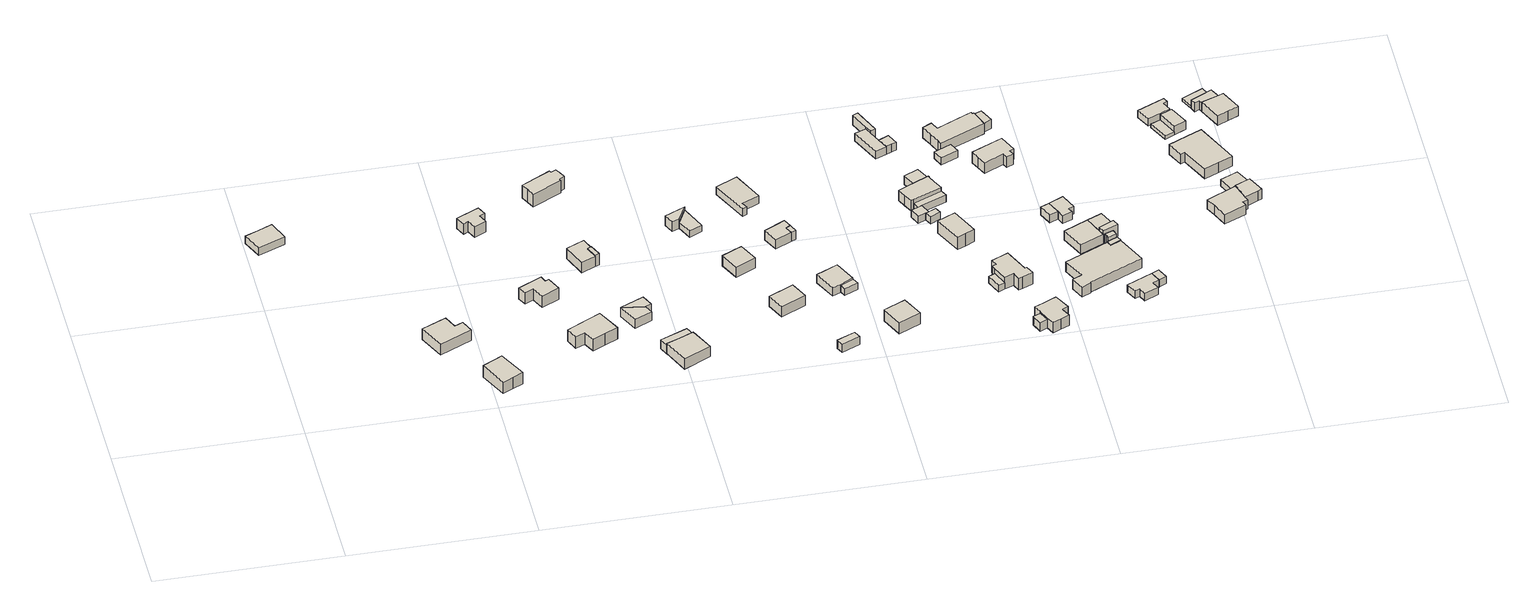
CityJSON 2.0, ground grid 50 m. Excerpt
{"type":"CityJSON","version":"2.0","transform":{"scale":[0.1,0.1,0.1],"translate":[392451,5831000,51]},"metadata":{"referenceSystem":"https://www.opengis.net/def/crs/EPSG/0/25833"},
"CityObjects":{
"building1":{"type":"Building","attributes":{"Gemeindeschluessel":"11000003","BezugspunktDach":"2200","function":"31001_1312","measuredHeight":3.02,"storeysAboveGround":1},"address":[{"country":"Germany","locality":"Berlin","thoroughfareNumber":"27","thoroughfareName":"Kapellenweg"}],"geometry":[{"type":"Solid","lod":"1","boundaries":[[[[0,1,2,3,4]],[[5,6,7,8,9]],[[5,9,4,3]],[[6,5,3,2]],[[7,6,2,1]],[[8,7,1,0]],[[9,8,0,4]]]]}]},
"building2":{"type":"Building","attributes":{"Gemeindeschluessel":"11000003","BezugspunktDach":"2200","function":"31001_1312","measuredHeight":4.98,"storeysAboveGround":1},"address":[{"country":"Germany","locality":"Berlin","thoroughfareNumber":"2","thoroughfareName":"Lebensbaumweg"}],"geometry":[{"type":"Solid","lod":"1","boundaries":[[[[10,11,12,13,14,15]],[[16,17,18,19,20,21]],[[16,21,15,14]],[[17,16,14,13]],[[18,17,13,12]],[[19,18,12,11]],[[20,19,11,10]],[[21,20,10,15]]]]}]},
"building3":{"type":"Building","attributes":{"Gemeindeschluessel":"11000003","BezugspunktDach":"2200","function":"31001_1312","measuredHeight":4.41,"storeysAboveGround":1},"address":[{"country":"Germany","locality":"Berlin","thoroughfareNumber":"4","thoroughfareName":"Lebensbaumweg"}],"geometry":[{"type":"Solid","lod":"1","boundaries":[[[[22,23,24,25,26,27]],[[28,29,30,31,32,33]],[[28,33,27,26]],[[29,28,26,25]],[[30,29,25,24]],[[31,30,24,23]],[[32,31,23,22]],[[33,32,22,27]]]]}]},
"building4":{"type":"Building","attributes":{"Gemeindeschluessel":"11000003","BezugspunktDach":"2200","function":"31001_1312","measuredHeight":3.41,"storeysAboveGround":1},"address":[{"country":"Germany","locality":"Berlin","thoroughfareNumber":"3","thoroughfareName":"Bambusweg"}],"geometry":[{"type":"Solid","lod":"1","boundaries":[[[[34,35,36,37,38,39,40,41]],[[42,43,44,45,46,47,48,49]],[[42,49,41,40]],[[43,42,40,39]],[[44,43,39,38]],[[45,44,38,37]],[[46,45,37,36]],[[47,46,36,35]],[[48,47,35,34]],[[49,48,34,41]]]]}]},
"building5":{"type":"Building","attributes":{"Gemeindeschluessel":"11000003","BezugspunktDach":"2200","function":"31001_1312","measuredHeight":3.54,"storeysAboveGround":1},"address":[{"country":"Germany","locality":"Berlin","thoroughfareNumber":"1","thoroughfareName":"Lebensbaumweg"}],"geometry":[{"type":"Solid","lod":"1","boundaries":[[[[50,51,52,53,54,55,56,57]],[[58,59,60,61,62,63,64,65]],[[58,65,57,56]],[[59,58,56,55]],[[60,59,55,54]],[[61,60,54,53]],[[62,61,53,52]],[[63,62,52,51]],[[64,63,51,50]],[[65,64,50,57]]]]}]},
"building6":{"type":"Building","attributes":{"Gemeindeschluessel":"11000003","BezugspunktDach":"2200","function":"31001_1312","measuredHeight":4.64,"storeysAboveGround":1},"address":[{"country":"Germany","locality":"Berlin","thoroughfareNumber":"3","thoroughfareName":"Lebensbaumweg"}],"geometry":[{"type":"Solid","lod":"1","boundaries":[[[[66,67,68,69,70,71,72,73]],[[74,75,76,77,78,79,80,81]],[[74,81,73,72]],[[75,74,72,71]],[[76,75,71,70]],[[77,76,70,69]],[[78,77,69,68]],[[79,78,68,67]],[[80,79,67,66]],[[81,80,66,73]]]]}]},
"building7":{"type":"Building","attributes":{"Gemeindeschluessel":"11000003","BezugspunktDach":"2200","function":"31001_1312","measuredHeight":3.44,"storeysAboveGround":1},"address":[{"country":"Germany","locality":"Berlin","thoroughfareNumber":"2","thoroughfareName":"Mispelweg"}],"geometry":[{"type":"Solid","lod":"1","boundaries":[[[[82,83,84,85,86,87]],[[88,89,90,91,92,93]],[[88,93,87,86]],[[89,88,86,85]],[[90,89,85,84]],[[91,90,84,83]],[[92,91,83,82]],[[93,92,82,87]]]]}]},
"building8":{"type":"Building","attributes":{"Gemeindeschluessel":"11000003","function":"31001_1312"},"address":[{"country":"Germany","locality":"Berlin","thoroughfareNumber":"4","thoroughfareName":"Mispelweg"}],"children":["building8-1","building8-2"]},
"building8-1":{"type":"BuildingPart","attributes":{"BezugspunktDach":"2200","measuredHeight":2.83,"storeysAboveGround":1},"parents":["building8"],"geometry":[{"type":"MultiSurface","lod":"1","boundaries":[[[94,95,96,97]],[[98,99,100,101]],[[99,98,96,95]],[[100,99,95,94]],[[101,100,94,97]],[[102,98,101,97,96]]]}]},
"building8-2":{"type":"BuildingPart","attributes":{"BezugspunktDach":"2200","measuredHeight":2.93,"storeysAboveGround":1},"parents":["building8"],"geometry":[{"type":"MultiSurface","lod":"1","boundaries":[[[103,104,105,106]],[[107,108,98,101]],[[107,101,106,105]],[[108,107,105,104]],[[98,108,104,103]],[[97,96,98,103,106]],[[109,101,98,96,97]]]}]},
"building9":{"type":"Building","attributes":{"Gemeindeschluessel":"11000003","BezugspunktDach":"2200","function":"51009_1610","measuredHeight":3.73,"storeysAboveGround":0},"address":[{"country":"Germany","locality":"Berlin"}],"geometry":[{"type":"Solid","lod":"1","boundaries":[[[[110,111,112,113]],[[89,114,91,90]],[[89,90,113,112]],[[114,89,112,111]],[[91,114,111,110]],[[90,91,110,113]]]]}]},
"building10":{"type":"Building","attributes":{"Gemeindeschluessel":"11000003","BezugspunktDach":"2200","function":"31001_1312","measuredHeight":4.96,"storeysAboveGround":1},"address":[{"country":"Germany","locality":"Berlin","thoroughfareNumber":"5","thoroughfareName":"Bambusweg"}],"geometry":[{"type":"Solid","lod":"1","boundaries":[[[[115,116,117,118,119,120,121,122,123,124]],[[125,126,127,128,129,130,131,132,133,134]],[[125,134,124,123]],[[126,125,123,122]],[[127,126,122,121]],[[128,127,121,120]],[[129,128,120,119]],[[130,129,119,118]],[[131,130,118,117]],[[132,131,117,116]],[[133,132,116,115]],[[134,133,115,124]]]]}]},
"building11":{"type":"Building","attributes":{"Gemeindeschluessel":"11000003","BezugspunktDach":"2200","function":"31001_2463","measuredHeight":3.2,"storeysAboveGround":1},"address":[{"country":"Germany","locality":"Berlin","thoroughfareNumber":"6 (1)","thoroughfareName":"Mispelweg"}],"geometry":[{"type":"Solid","lod":"1","boundaries":[[[[135,136,137,138]],[[139,140,141,142]],[[139,142,138,137]],[[140,139,137,136]],[[141,140,136,135]],[[142,141,135,138]]]]}]},
"building12":{"type":"Building","attributes":{"Gemeindeschluessel":"11000003","BezugspunktDach":"2200","function":"31001_1312","measuredHeight":3.68,"storeysAboveGround":1},"address":[{"country":"Germany","locality":"Berlin","thoroughfareNumber":"6","thoroughfareName":"Mispelweg"}],"geometry":[{"type":"Solid","lod":"1","boundaries":[[[[143,144,145,146,147]],[[148,149,150,151,152]],[[148,152,147,146]],[[149,148,146,145]],[[150,149,145,144]],[[151,150,144,143]],[[152,151,143,147]]]]}]},
"building13":{"type":"Building","attributes":{"Gemeindeschluessel":"11000003","function":"31001_1312"},"address":[{"country":"Germany","locality":"Berlin","thoroughfareNumber":"1","thoroughfareName":"Mispelweg"}],"children":["building13-1","building13-2"]},
"building13-1":{"type":"BuildingPart","attributes":{"BezugspunktDach":"2200","measuredHeight":1.99,"storeysAboveGround":1},"parents":["building13"],"geometry":[{"type":"Solid","lod":"1","boundaries":[[[[153,154,155,156]],[[157,158,159,160]],[[158,157,155,154]],[[159,158,154,153]],[[160,159,153,156]],[[157,160,156,155]]]]}]},
"building13-2":{"type":"BuildingPart","attributes":{"BezugspunktDach":"2200","measuredHeight":3.15,"storeysAboveGround":1},"parents":["building13"],"geometry":[{"type":"MultiSurface","lod":"1","boundaries":[[[161,162,163,164]],[[157,160,165,166]],[[157,166,164,163]],[[156,155,157,163,162]],[[165,160,162,161]],[[166,165,161,164]],[[160,157,155,156]]]}]},
"building14":{"type":"Building","attributes":{"Gemeindeschluessel":"11000003","BezugspunktDach":"2200","function":"31001_1312","measuredHeight":4.05,"storeysAboveGround":1},"address":[{"country":"Germany","locality":"Berlin","thoroughfareNumber":"3","thoroughfareName":"Mispelweg"}],"geometry":[{"type":"Solid","lod":"1","boundaries":[[[[167,168,169,170,171]],[[172,173,174,175,176]],[[172,176,171,170]],[[173,172,170,169]],[[174,173,169,168]],[[175,174,168,167]],[[176,175,167,171]]]]}]},
"building15":{"type":"Building","attributes":{"Gemeindeschluessel":"11000003","BezugspunktDach":"2200","function":"31001_1312","measuredHeight":3.77,"storeysAboveGround":1},"address":[{"country":"Germany","locality":"Berlin","thoroughfareNumber":"5","thoroughfareName":"Mispelweg"}],"geometry":[{"type":"Solid","lod":"1","boundaries":[[[[177,178,179,180]],[[181,182,183,184]],[[181,184,180,179]],[[182,181,179,178]],[[183,182,178,177]],[[184,183,177,180]]]]}]},
"building16":{"type":"Building","attributes":{"Gemeindeschluessel":"11000003","BezugspunktDach":"2200","function":"51009_1610","measuredHeight":3.1,"storeysAboveGround":0},"address":[{"country":"Germany","locality":"Berlin"}],"geometry":[{"type":"Solid","lod":"1","boundaries":[[[[185,186,187,188]],[[189,190,191,192]],[[189,192,188,187]],[[190,189,187,186]],[[191,190,186,185]],[[192,191,185,188]]]]}]},
"building17":{"type":"Building","attributes":{"Gemeindeschluessel":"11000003","BezugspunktDach":"2200","function":"31001_1312","measuredHeight":2.48,"storeysAboveGround":1},"address":[{"country":"Germany","locality":"Berlin","thoroughfareNumber":"2","thoroughfareName":"Fingerstrauchweg"}],"geometry":[{"type":"Solid","lod":"1","boundaries":[[[[193,194,195,196,197,198]],[[199,200,201,202,203,204]],[[199,204,198,197]],[[200,199,197,196]],[[201,200,196,195]],[[202,201,195,194]],[[203,202,194,193]],[[204,203,193,198]]]]}]},
"building18":{"type":"Building","attributes":{"Gemeindeschluessel":"11000003","BezugspunktDach":"2200","function":"31001_1312","measuredHeight":3.02,"storeysAboveGround":1},"address":[{"country":"Germany","locality":"Berlin","thoroughfareNumber":"4","thoroughfareName":"Fingerstrauchweg"}],"geometry":[{"type":"Solid","lod":"1","boundaries":[[[[205,206,207,208,209,210]],[[211,212,213,214,215,216]],[[211,216,210,209]],[[212,211,209,208]],[[213,212,208,207]],[[214,213,207,206]],[[215,214,206,205]],[[216,215,205,210]]]]}]},
"building19":{"type":"Building","attributes":{"Gemeindeschluessel":"11000003","BezugspunktDach":"2200","function":"51009_1610","measuredHeight":2.88,"storeysAboveGround":0},"address":[{"country":"Germany","locality":"Berlin"}],"geometry":[{"type":"Solid","lod":"1","boundaries":[[[[206,217,208,207]],[[218,219,220,221]],[[218,221,207,208]],[[219,218,208,217]],[[220,219,217,206]],[[221,220,206,207]]]]}]},
"building20":{"type":"Building","attributes":{"Gemeindeschluessel":"11000003","BezugspunktDach":"2200","function":"31001_1312","measuredHeight":2.7,"storeysAboveGround":1},"address":[{"country":"Germany","locality":"Berlin","thoroughfareNumber":"6","thoroughfareName":"Fingerstrauchweg"}],"geometry":[{"type":"Solid","lod":"1","boundaries":[[[[222,223,224,225,226]],[[227,228,229,230,231]],[[227,231,226,225]],[[228,227,225,224]],[[229,228,224,223]],[[230,229,223,222]],[[231,230,222,226]]]]}]},
"building21":{"type":"Building","attributes":{"Gemeindeschluessel":"11000003","BezugspunktDach":"2200","function":"51009_1610","measuredHeight":2.24,"storeysAboveGround":0},"address":[{"country":"Germany","locality":"Berlin"}],"geometry":[{"type":"Solid","lod":"1","boundaries":[[[[232,233,234,235]],[[236,237,238,239]],[[236,239,235,234]],[[237,236,234,233]],[[238,237,233,232]],[[239,238,232,235]]]]}]},
"building22":{"type":"Building","attributes":{"Gemeindeschluessel":"11000003","BezugspunktDach":"2200","function":"31001_1312","measuredHeight":4,"storeysAboveGround":1},"address":[{"country":"Germany","locality":"Berlin","thoroughfareNumber":"8","thoroughfareName":"Fingerstrauchweg"}],"geometry":[{"type":"Solid","lod":"1","boundaries":[[[[240,241,242,243]],[[244,245,246,247]],[[244,247,243,242]],[[245,244,242,241]],[[246,245,241,240]],[[247,246,240,243]]]]}]},
"building23":{"type":"Building","attributes":{"Gemeindeschluessel":"11000003","BezugspunktDach":"2200","function":"51009_1610","measuredHeight":2.23,"storeysAboveGround":0},"address":[{"country":"Germany","locality":"Berlin"}],"geometry":[{"type":"Solid","lod":"1","boundaries":[[[[248,249,250,251,252,253]],[[254,255,256,257,258,259]],[[254,259,253,252]],[[255,254,252,251]],[[256,255,251,250]],[[257,256,250,249]],[[258,257,249,248]],[[259,258,248,253]]]]}]},
"building24":{"type":"Building","attributes":{"Gemeindeschluessel":"11000003","BezugspunktDach":"2200","function":"31001_2000","measuredHeight":2.19,"storeysAboveGround":1},"address":[{"country":"Germany","locality":"Berlin","thoroughfareNumber":"3 (1)","thoroughfareName":"Fingerstrauchweg"}],"geometry":[{"type":"Solid","lod":"1","boundaries":[[[[260,261,262,250,249]],[[256,263,264,265,257]],[[256,257,249,250]],[[263,256,250,262]],[[264,263,262,261]],[[265,264,261,260]],[[257,265,260,249]]]]}]},
"building25":{"type":"Building","attributes":{"Gemeindeschluessel":"11000003","function":"51009_1610"},"address":[{"country":"Germany","locality":"Berlin"}],"children":["building25-1","building25-2"]},
"building25-1":{"type":"BuildingPart","attributes":{"BezugspunktDach":"2200","measuredHeight":2.82,"storeysAboveGround":0},"parents":["building25"],"geometry":[{"type":"Solid","lod":"1","boundaries":[[[[266,267,268,269,270,271]],[[272,273,274,275,276,277]],[[272,277,271,270]],[[274,273,269,268]],[[275,274,268,267]],[[276,275,267,266]],[[277,276,266,271]],[[270,269,273,272]]]]}]},
"building25-2":{"type":"BuildingPart","attributes":{"BezugspunktDach":"2200","measuredHeight":3.14,"storeysAboveGround":0},"parents":["building25"],"geometry":[{"type":"MultiSurface","lod":"1","boundaries":[[[278,279,280,281,282]],[[283,284,273,272,285]],[[283,285,282,281]],[[284,283,281,280]],[[273,284,280,279]],[[270,269,279,278]],[[285,272,278,282]],[[272,273,269,270]]]}]},
"building26":{"type":"Building","attributes":{"Gemeindeschluessel":"11000003","BezugspunktDach":"2200","function":"51009_1610","measuredHeight":2.15,"storeysAboveGround":0},"address":[{"country":"Germany","locality":"Berlin"}],"geometry":[{"type":"Solid","lod":"1","boundaries":[[[[286,287,288,289]],[[290,291,292,293]],[[290,293,289,288]],[[291,290,288,287]],[[292,291,287,286]],[[293,292,286,289]]]]}]},
"building27":{"type":"Building","attributes":{"Gemeindeschluessel":"11000003","function":"31001_1010"},"address":[{"country":"Germany","locality":"Berlin","thoroughfareNumber":"3","thoroughfareName":"Fingerstrauchweg"}],"children":["building27-1","building27-2"]},
"building27-1":{"type":"BuildingPart","attributes":{"BezugspunktDach":"2200","measuredHeight":4.12,"storeysAboveGround":1},"parents":["building27"],"geometry":[{"type":"MultiSurface","lod":"1","boundaries":[[[294,295,296,297,298,299,300,301,302,303]],[[304,305,306,307,308,309,310,311,312,313]],[[304,313,303,302]],[[314,315,302,301]],[[306,305,301,300]],[[307,306,300,299]],[[308,307,299,298]],[[309,308,298,297]],[[310,309,297,296]],[[311,310,296,295]],[[312,311,295,294]],[[313,312,294,303]],[[305,304,315,314]]]}]},
"building27-2":{"type":"BuildingPart","attributes":{"BezugspunktDach":"2200","measuredHeight":2.84,"storeysAboveGround":1},"parents":["building27"],"geometry":[{"type":"MultiSurface","lod":"1","boundaries":[[[315,314,316,317]],[[318,305,304,319]],[[318,319,317,316]],[[305,318,316,314]],[[319,304,315,317]],[[320,304,305,314,315]]]}]},
"building28":{"type":"Building","attributes":{"Gemeindeschluessel":"11000003","BezugspunktDach":"2200","function":"31001_1312","measuredHeight":4.82,"storeysAboveGround":1},"address":[{"country":"Germany","locality":"Berlin","thoroughfareNumber":"5","thoroughfareName":"Fingerstrauchweg"}],"geometry":[{"type":"Solid","lod":"1","boundaries":[[[[321,322,323,324,325]],[[326,327,328,329,330]],[[326,330,325,324]],[[327,326,324,323]],[[328,327,323,322]],[[329,328,322,321]],[[330,329,321,325]]]]}]},
"building29":{"type":"Building","attributes":{"Gemeindeschluessel":"11000003","BezugspunktDach":"2200","function":"51009_1610","measuredHeight":2.27,"storeysAboveGround":0},"address":[{"country":"Germany","locality":"Berlin"}],"geometry":[{"type":"Solid","lod":"1","boundaries":[[[[252,251,331,332,333]],[[334,335,336,337,338]],[[334,338,333,332]],[[335,334,332,331]],[[336,335,331,251]],[[337,336,251,252]],[[338,337,252,333]]]]}]},
"building30":{"type":"Building","attributes":{"Gemeindeschluessel":"11000003","BezugspunktDach":"2200","function":"31001_2000","measuredHeight":2.42,"storeysAboveGround":1},"address":[{"country":"Germany","locality":"Berlin","thoroughfareNumber":"14 (2)","thoroughfareName":"Bambusweg"}],"geometry":[{"type":"Solid","lod":"1","boundaries":[[[[339,340,341,342,343,344]],[[345,346,347,348,275,274]],[[345,274,344,343]],[[346,345,343,342]],[[347,346,342,341]],[[348,347,341,340]],[[275,348,340,339]],[[274,275,339,344]]]]}]},
"building31":{"type":"Building","attributes":{"Gemeindeschluessel":"11000003","BezugspunktDach":"2200","function":"51009_1610","measuredHeight":2.76,"storeysAboveGround":0},"address":[{"country":"Germany","locality":"Berlin"}],"geometry":[{"type":"Solid","lod":"1","boundaries":[[[[349,350,351,352]],[[353,354,355,356]],[[353,356,352,351]],[[354,353,351,350]],[[355,354,350,349]],[[356,355,349,352]]]]}]},
"building32":{"type":"Building","attributes":{"Gemeindeschluessel":"11000003","BezugspunktDach":"2200","function":"31001_1312","measuredHeight":5.23,"storeysAboveGround":1},"address":[{"country":"Germany","locality":"Berlin","thoroughfareNumber":"7","thoroughfareName":"Fingerstrauchweg"}],"geometry":[{"type":"Solid","lod":"1","boundaries":[[[[357,358,359,360,361,362,363,364,365,366,367,368,369]],[[370,371,372,373,374,375,376,377,378,379,291,290,380]],[[370,380,369,368]],[[371,370,368,367]],[[372,371,367,366]],[[373,372,366,365]],[[374,373,365,364]],[[375,374,364,363]],[[376,375,363,362]],[[377,376,362,361]],[[378,377,361,360]],[[379,378,360,359]],[[291,379,359,358]],[[290,291,358,357]],[[380,290,357,369]]]]}]},
"building33":{"type":"Building","attributes":{"Gemeindeschluessel":"11000003","BezugspunktDach":"2200","function":"31001_1312","measuredHeight":4.62,"storeysAboveGround":1},"address":[{"country":"Germany","locality":"Berlin","thoroughfareNumber":"9","thoroughfareName":"Fingerstrauchweg"}],"geometry":[{"type":"Solid","lod":"1","boundaries":[[[[381,382,383,384,385,386,387,388,389,390]],[[391,392,393,394,395,396,397,398,399,400]],[[391,400,390,389]],[[392,391,389,388]],[[393,392,388,387]],[[394,393,387,386]],[[395,394,386,385]],[[396,395,385,384]],[[397,396,384,383]],[[398,397,383,382]],[[399,398,382,381]],[[400,399,381,390]]]]}]},
"building34":{"type":"Building","attributes":{"Gemeindeschluessel":"11000003","BezugspunktDach":"2200","function":"31001_2723","measuredHeight":2.13,"storeysAboveGround":1},"address":[{"country":"Germany","locality":"Berlin","thoroughfareNumber":"4 (2)","thoroughfareName":"Heckenrosenweg"}],"geometry":[{"type":"Solid","lod":"1","boundaries":[[[[401,402,403,404]],[[405,406,407,408]],[[405,408,404,403]],[[406,405,403,402]],[[407,406,402,401]],[[408,407,401,404]]]]}]},
"building35":{"type":"Building","attributes":{"Gemeindeschluessel":"11000003","function":"31001_1010"},"address":[{"country":"Germany","locality":"Berlin","thoroughfareNumber":"4","thoroughfareName":"Heckenrosenweg"}],"children":["building35-1","building35-2"]},
"building35-1":{"type":"BuildingPart","attributes":{"BezugspunktDach":"2200","measuredHeight":4.57,"storeysAboveGround":1},"parents":["building35"],"geometry":[{"type":"MultiSurface","lod":"1","boundaries":[[[409,410,411,412,413,414,415,416,417,418,419,420,421,422]],[[423,424,425,426,427,428,429,430,431,432,433,434,435,436]],[[423,436,422,421]],[[424,423,421,420]],[[425,424,420,419]],[[426,425,419,418]],[[427,426,418,417]],[[428,427,417,416]],[[437,438,428,416,415]],[[439,437,429,415,414]],[[431,430,414,413],[431,440,439,430]],[[432,431,413,412]],[[433,432,412,411]],[[434,433,411,410]],[[435,434,410,409]],[[436,435,409,422]],[[429,428,438,437]],[[430,429,437,439]],[[439,440,431,430]]]}]},
"building35-2":{"type":"BuildingPart","attributes":{"BezugspunktDach":"2200","measuredHeight":2.87,"storeysAboveGround":1},"parents":["building35"],"geometry":[{"type":"MultiSurface","lod":"1","boundaries":[[[440,441,442,438]],[[443,444,431,428]],[[443,428,438,442]],[[444,443,442,441]],[[431,444,441,440]],[[428,445,429,437,438]],[[430,439,437,429]],[[431,440,439,430]]]}]},
"building36":{"type":"Building","attributes":{"Gemeindeschluessel":"11000003","BezugspunktDach":"2200","function":"31001_1312","measuredHeight":4.49,"storeysAboveGround":1},"address":[{"country":"Germany","locality":"Berlin","thoroughfareNumber":"6","thoroughfareName":"Heckenrosenweg"}],"geometry":[{"type":"Solid","lod":"1","boundaries":[[[[446,447,448,449,450,451,452,453,454]],[[455,456,457,458,459,460,461,462,463]],[[455,463,454,453]],[[456,455,453,452]],[[457,456,452,451]],[[458,457,451,450]],[[459,458,450,449]],[[460,459,449,448]],[[461,460,448,447]],[[462,461,447,446]],[[463,462,446,454]]]]}]},
"building37":{"type":"Building","attributes":{"Gemeindeschluessel":"11000003","BezugspunktDach":"2200","function":"51009_1610","measuredHeight":2.5,"storeysAboveGround":0},"address":[{"country":"Germany","locality":"Berlin"}],"geometry":[{"type":"Solid","lod":"1","boundaries":[[[[464,465,466,467]],[[468,469,470,471]],[[468,471,467,466]],[[469,468,466,465]],[[470,469,465,464]],[[471,470,464,467]]]]}]},
"building38":{"type":"Building","attributes":{"Gemeindeschluessel":"11000003","BezugspunktDach":"2200","function":"31001_1010","measuredHeight":3.14,"storeysAboveGround":1},"address":[{"country":"Germany","locality":"Berlin","thoroughfareNumber":"14","thoroughfareName":"Heckenrosenweg"}],"geometry":[{"type":"Solid","lod":"1","boundaries":[[[[472,473,474,475,476,477,478,479,480,481]],[[482,483,484,485,486,487,488,489,490,491]],[[482,491,481,480]],[[483,482,480,479]],[[484,483,479,478]],[[485,484,478,477]],[[486,485,477,476]],[[487,486,476,475]],[[488,487,475,474]],[[489,488,474,473]],[[490,489,473,472]],[[491,490,472,481]]]]}]},
"building39":{"type":"Building","attributes":{"Gemeindeschluessel":"11000003","BezugspunktDach":"2200","function":"31001_1312","measuredHeight":2.55,"storeysAboveGround":1},"address":[{"country":"Germany","locality":"Berlin","thoroughfareNumber":"10","thoroughfareName":"Heckenrosenweg"}],"geometry":[{"type":"Solid","lod":"1","boundaries":[[[[465,492,493,494,495,496,466]],[[497,498,499,500,501,469,468]],[[497,468,466,496]],[[498,497,496,495]],[[499,498,495,494]],[[500,499,494,493]],[[501,500,493,492]],[[469,501,492,465]],[[468,469,465,466]]]]}]},
"building40":{"type":"Building","attributes":{"Gemeindeschluessel":"11000003","function":"31001_1312"},"address":[{"country":"Germany","locality":"Berlin","thoroughfareNumber":"12","thoroughfareName":"Heckenrosenweg"}],"children":["building40-1","building40-2"]},
"building40-1":{"type":"BuildingPart","attributes":{"BezugspunktDach":"2200","measuredHeight":2.94,"storeysAboveGround":2},"parents":["building40"],"geometry":[{"type":"MultiSurface","lod":"1","boundaries":[[[502,503,504,505]],[[506,507,508,509]],[[506,509,505,504]],[[507,510,511,504,503]],[[508,507,503,502]],[[509,508,502,505]],[[506,504,511,510]]]}]},
"building40-2":{"type":"BuildingPart","attributes":{"BezugspunktDach":"2200","measuredHeight":2.94,"storeysAboveGround":2},"parents":["building40"],"geometry":[{"type":"Solid","lod":"1","boundaries":[[[[511,512,513,504]],[[514,515,510,506]],[[514,506,504,513]],[[515,514,513,512]],[[510,515,512,511]],[[510,511,504,506]]]]}]},
"building41":{"type":"Building","attributes":{"Gemeindeschluessel":"11000003","BezugspunktDach":"2200","function":"31001_1312","measuredHeight":2.43,"storeysAboveGround":1},"address":[{"country":"Germany","locality":"Berlin","thoroughfareNumber":"16","thoroughfareName":"Heckenrosenweg"}],"geometry":[{"type":"Solid","lod":"1","boundaries":[[[[516,517,518,519,520,521,522,523]],[[524,525,526,527,528,529,530,531]],[[524,531,523,522]],[[525,524,522,521]],[[526,525,521,520]],[[527,526,520,519]],[[528,527,519,518]],[[529,528,518,517]],[[530,529,517,516]],[[531,530,516,523]]]]}]},
"building42":{"type":"Building","attributes":{"Gemeindeschluessel":"11000003","BezugspunktDach":"2200","function":"51009_1610","measuredHeight":3.22,"storeysAboveGround":0},"address":[{"country":"Germany","locality":"Berlin"}],"geometry":[{"type":"Solid","lod":"1","boundaries":[[[[532,533,534,535]],[[536,537,538,539]],[[536,539,535,534]],[[537,536,534,533]],[[538,537,533,532]],[[539,538,532,535]]]]}]},
"building43":{"type":"Building","attributes":{"Gemeindeschluessel":"11000003","BezugspunktDach":"2200","function":"31001_2723","measuredHeight":3.74,"storeysAboveGround":1},"address":[{"country":"Germany","locality":"Berlin","thoroughfareNumber":"14 (1)","thoroughfareName":"Heckenrosenweg"}],"geometry":[{"type":"Solid","lod":"1","boundaries":[[[[540,541,542,543,544]],[[545,546,547,548,549]],[[545,549,544,543]],[[546,545,543,542]],[[547,546,542,541]],[[548,547,541,540]],[[549,548,540,544]]]]}]},
"building44":{"type":"Building","attributes":{"Gemeindeschluessel":"11000003","BezugspunktDach":"2200","function":"51009_1610","measuredHeight":3.87,"storeysAboveGround":0},"address":[{"country":"Germany","locality":"Berlin"}],"geometry":[{"type":"Solid","lod":"1","boundaries":[[[[550,551,552,553]],[[554,555,556,557]],[[554,557,553,552]],[[555,554,552,551]],[[556,555,551,550]],[[557,556,550,553]]]]}]},
"building45":{"type":"Building","attributes":{"Gemeindeschluessel":"11000003","BezugspunktDach":"2200","function":"51009_1610","measuredHeight":2.33,"storeysAboveGround":0},"address":[{"country":"Germany","locality":"Berlin"}],"geometry":[{"type":"Solid","lod":"1","boundaries":[[[[521,558,559,522]],[[560,561,562,563]],[[560,563,522,559]],[[561,560,559,558]],[[562,561,558,521]],[[563,562,521,522]]]]}]},
"building46":{"type":"Building","attributes":{"Gemeindeschluessel":"11000003","BezugspunktDach":"2200","function":"51009_1610","measuredHeight":1.98,"storeysAboveGround":0},"address":[{"country":"Germany","locality":"Berlin"}],"geometry":[{"type":"Solid","lod":"1","boundaries":[[[[564,565,566,567,568]],[[569,570,571,572,573]],[[569,573,568,567]],[[570,569,567,566]],[[571,570,566,565]],[[572,571,565,564]],[[573,572,564,568]]]]}]},
"building47":{"type":"Building","attributes":{"Gemeindeschluessel":"11000003","BezugspunktDach":"2200","function":"31001_2000","measuredHeight":2.24,"storeysAboveGround":1},"address":[{"country":"Germany","locality":"Berlin","thoroughfareNumber":"5 (1)","thoroughfareName":"Heckenrosenweg"}],"geometry":[{"type":"Solid","lod":"1","boundaries":[[[[574,575,576,577,578,579]],[[580,581,582,583,584,585]],[[580,585,579,578]],[[581,580,578,577]],[[582,581,577,576]],[[583,582,576,575]],[[584,583,575,574]],[[585,584,574,579]]]]}]},
"building48":{"type":"Building","attributes":{"Gemeindeschluessel":"11000003","function":"31001_1010"},"address":[{"country":"Germany","locality":"Berlin","thoroughfareNumber":"9","thoroughfareName":"Heckenrosenweg"}],"children":["building48-1","building48-2","building48-3"]},
"building48-1":{"type":"BuildingPart","attributes":{"BezugspunktDach":"2200","measuredHeight":3.5,"storeysAboveGround":1},"parents":["building48"],"geometry":[{"type":"MultiSurface","lod":"1","boundaries":[[[586,587,588,589,590,591,592,593,594,595]],[[596,597,598,599,600,601,602,603,604,605]],[[596,605,595,594]],[[606,607,596,594,593]],[[600,599,591,590]],[[601,600,590,589]],[[602,601,589,588]],[[603,602,588,587]],[[604,603,587,586]],[[605,604,586,595]],[[597,596,607,606]],[[598,608,609,592]],[[597,593,609,608]],[[599,610,598,592,591]]]}]},
"building48-2":{"type":"BuildingPart","attributes":{"BezugspunktDach":"2200","measuredHeight":2.15,"storeysAboveGround":1},"parents":["building48"],"geometry":[{"type":"MultiSurface","lod":"1","boundaries":[[[607,611,612,613,614]],[[615,616,617,596,618]],[[615,618,614,613]],[[616,615,613,612]],[[617,616,612,611]],[[618,596,607,614]],[[597,606,607,596]],[[617,611,606,597]]]}]},
"building48-3":{"type":"BuildingPart","attributes":{"BezugspunktDach":"2200","measuredHeight":3.42,"storeysAboveGround":1},"parents":["building48"],"geometry":[{"type":"MultiSurface","lod":"1","boundaries":[[[619,620,621,622,623,624,625]],[[617,626,627,628,599,608,597]],[[611,606,597,625,624]],[[626,617,624,623]],[[627,626,623,622]],[[628,627,622,621]],[[599,628,621,620]],[[609,592,591,620,619]],[[597,608,619,625],[597,593,609,608]],[[617,597,606,611]],[[608,598,592,609]],[[598,599,591,592]],[[609,593,597,608]]]}]},
"building49":{"type":"Building","attributes":{"Gemeindeschluessel":"11000003","BezugspunktDach":"2200","function":"31001_1010","measuredHeight":3.92,"storeysAboveGround":1},"address":[{"country":"Germany","locality":"Berlin","thoroughfareNumber":"7","thoroughfareName":"Heckenrosenweg"}],"geometry":[{"type":"Solid","lod":"1","boundaries":[[[[629,630,631,632,633,634,635,636]],[[637,638,639,640,641,642,643,644]],[[637,644,636,635]],[[638,637,635,634]],[[639,638,634,633]],[[640,639,633,632]],[[641,640,632,631]],[[642,641,631,630]],[[643,642,630,629]],[[644,643,629,636]]]]}]},
"building50":{"type":"Building","attributes":{"Gemeindeschluessel":"11000003","BezugspunktDach":"2200","function":"31001_1312","measuredHeight":2.71,"storeysAboveGround":1},"address":[{"country":"Germany","locality":"Berlin","thoroughfareNumber":"5","thoroughfareName":"Heckenrosenweg"}],"geometry":[{"type":"Solid","lod":"1","boundaries":[[[[645,646,647,648]],[[649,650,651,652]],[[649,652,648,647]],[[650,649,647,646]],[[651,650,646,645]],[[652,651,645,648]]]]}]},
"building51":{"type":"Building","attributes":{"Gemeindeschluessel":"11000003","BezugspunktDach":"2200","function":"31001_2463","measuredHeight":1.04,"storeysAboveGround":1},"address":[{"country":"Germany","locality":"Berlin","thoroughfareNumber":"6 (1)","thoroughfareName":"Feuerdornweg"}],"geometry":[{"type":"Solid","lod":"1","boundaries":[[[[653,654,655,656,657]],[[658,659,660,661,662]],[[658,662,657,656]],[[659,658,656,655]],[[660,659,655,654]],[[661,660,654,653]],[[662,661,653,657]]]]}]},
"building52":{"type":"Building","attributes":{"Gemeindeschluessel":"11000003","function":"31001_1312"},"address":[{"country":"Germany","locality":"Berlin","thoroughfareNumber":"6","thoroughfareName":"Feuerdornweg"}],"children":["building52-1","building52-2"]},
"building52-1":{"type":"BuildingPart","attributes":{"BezugspunktDach":"2200","measuredHeight":3.41,"storeysAboveGround":1},"parents":["building52"],"geometry":[{"type":"MultiSurface","lod":"1","boundaries":[[[663,664,665,666,667,668,669]],[[670,671,672,673,674,675,676]],[[677,678,676,669,668]],[[679,677,670,668,667]],[[672,671,667,666]],[[673,672,666,665]],[[674,673,665,664]],[[675,674,664,663]],[[676,675,663,669]],[[670,676,678,677]],[[671,670,677,679]]]}]},
"building52-2":{"type":"BuildingPart","attributes":{"BezugspunktDach":"2200","measuredHeight":2.83,"storeysAboveGround":1},"parents":["building52"],"geometry":[{"type":"MultiSurface","lod":"1","boundaries":[[[680,681,678,679,682,683]],[[660,671,676,684,685,661]],[[660,661,683,682]],[[671,660,682,679]],[[671,670,676]],[[684,676,678,681]],[[685,684,681,680]],[[661,685,680,683]],[[676,670,677,678,686]],[[679,677,670,671]]]}]}
},
"vertices":[
[31,718,30],[104,749,30],[82,804,30],[45,788,30],[7,772,30],[45,788,6],[82,804,6],[104,749,6],[31,718,6],[7,772,6],
[397,228,46],[485,269,46],[470,303,46],[447,293,46],[431,329,46],[364,299,46],[431,329,12],[447,293,12],[470,303,12],[485,269,12],[397,228,12],[364,299,12],
[520,45,49],[549,59,49],[577,73,49],[539,149,49],[511,134,49],[484,120,49],[511,134,12],[539,149,12],[577,73,12],[549,59,12],[520,45,12],[484,120,12],
[554,696,40],[567,703,40],[579,678,40],[611,694,40],[600,718,40],[615,725,40],[603,750,40],[542,721,40],[603,750,6],[615,725,6],[600,718,6],[611,694,6],[579,678,6],[567,703,6],[554,696,6],[542,721,6],
[649,389,44],[672,400,44],[688,366,44],[736,390,44],[718,430,44],[708,425,44],[701,443,44],[637,411,44],[701,443,8],[708,425,8],[718,430,8],[736,390,8],[688,366,8],[672,400,8],[649,389,8],[637,411,8],
[737,187,47],[763,198,47],[778,168,47],[813,185,47],[848,202,47],[816,267,47],[782,250,47],[723,219,47],[782,250,10],[816,267,10],[848,202,10],[813,185,10],[778,168,10],[763,198,10],[737,187,10],[723,219,10],
[815,484,40],[853,501,40],[840,532,40],[850,537,40],[837,569,40],[789,547,40],[837,569,6],[850,537,6],[840,532,6],[853,501,6],[815,484,6],[789,547,6],
[900,235,38],[948,257,38],[937,279,38],[874,289,38],[937,279,9],[948,257,9],[900,235,9],[874,289,9],[937,279,24],
[937,279,39],[953,286,39],[938,318,39],[874,289,39],[938,318,9],[953,286,9],[874,289,24],
[853,501,43],[864,506,43],[850,537,43],[840,532,43],[864,506,6],
[738,787,48],[748,766,48],[828,806,48],[825,811,48],[840,820,48],[832,835,48],[824,850,48],[810,843,48],[807,848,48],[728,807,48],[807,848,7],[810,843,7],[824,850,7],[832,835,7],[840,820,7],[825,811,7],[828,806,7],[748,766,7],[738,787,7],[728,807,7],
[958,119,38],[1032,150,38],[1021,173,38],[947,143,38],[1021,173,9],[1032,150,9],[958,119,9],[947,143,9],
[989,49,43],[1063,85,43],[1032,150,43],[995,134,43],[958,119,43],[995,134,10],[1032,150,10],[1063,85,10],[989,49,10],[958,119,10],
[1110,566,27],[1145,583,27],[1115,651,27],[1092,606,27],[1115,651,7],[1145,583,7],[1110,566,7],[1092,606,7],
[1072,597,38],[1092,606,38],[1115,651,38],[1059,625,38],[1072,597,7],[1059,625,7],
[1193,385,40],[1247,412,40],[1222,464,40],[1195,451,40],[1168,438,40],[1195,451,7],[1222,464,7],[1247,412,7],[1193,385,7],[1168,438,7],
[1272,205,41],[1340,238,41],[1317,286,41],[1250,253,41],[1317,286,9],[1340,238,9],[1272,205,9],[1250,253,9],
[1393,34,36],[1442,56,36],[1433,75,36],[1384,53,36],[1433,75,9],[1442,56,9],[1393,34,9],[1384,53,9],
[1258,621,31],[1270,627,31],[1262,642,31],[1309,664,31],[1269,749,31],[1211,721,31],[1269,749,6],[1309,664,6],[1262,642,6],[1270,627,6],[1258,621,6],[1211,721,6],
[1314,478,35],[1358,499,35],[1348,520,35],[1361,527,35],[1351,549,35],[1294,520,35],[1351,549,5],[1361,527,5],[1348,520,5],[1358,499,5],[1314,478,5],[1294,520,5],
[1371,505,35],[1361,527,6],[1371,505,6],[1358,499,6],[1348,520,6],
[1415,261,35],[1438,271,35],[1473,289,35],[1445,349,35],[1387,321,35],[1445,349,8],[1473,289,8],[1438,271,8],[1415,261,8],[1387,321,8],
[1445,255,32],[1482,271,32],[1473,289,32],[1438,271,32],[1473,289,10],[1482,271,10],[1445,255,10],[1438,271,10],
[1549,78,45],[1609,106,45],[1581,164,45],[1522,137,45],[1581,164,9],[1609,106,9],[1549,78,9],[1522,137,9],
[1685,499,32],[1707,509,32],[1715,513,32],[1704,541,32],[1693,536,32],[1673,528,32],[1693,536,10],[1704,541,10],[1715,513,10],[1707,509,10],[1685,499,10],[1673,528,10],
[1716,491,32],[1744,505,32],[1735,522,32],[1735,522,10],[1744,505,10],[1716,491,10],
[1633,773,34],[1663,786,34],[1650,815,34],[1636,847,34],[1627,867,34],[1596,855,34],[1627,867,10],[1636,847,10],[1650,815,10],[1663,786,10],[1633,773,10],[1596,855,10],
[1627,867,41],[1636,847,41],[1649,853,41],[1618,925,41],[1604,918,41],[1618,925,10],[1649,853,10],[1604,918,10],
[1828,189,31],[1846,197,31],[1829,238,31],[1811,230,31],[1829,238,10],[1846,197,10],[1828,189,10],[1811,230,10],
[1667,575,44],[1678,552,44],[1686,555,44],[1763,588,44],[1751,612,44],[1740,636,44],[1742,636,44],[1741,638,44],[1702,620,44],[1656,598,44],[1702,620,10],[1741,638,10],[1742,636,10],[1740,636,10],[1751,612,10],[1763,588,10],[1686,555,10],[1678,552,10],[1667,575,10],[1656,598,10],[1741,638,38],[1702,620,38],
[1722,677,38],[1683,659,38],[1722,677,10],[1683,659,10],[1702,620,26],
[1762,377,49],[1785,388,49],[1809,400,49],[1775,475,49],[1726,452,49],[1775,475,9],[1809,400,9],[1785,388,9],[1762,377,9],[1726,452,9],
[1772,569,32],[1763,588,32],[1686,555,32],[1763,588,9],[1772,569,9],[1704,541,9],[1693,536,9],[1686,555,9],
[1663,786,35],[1679,793,35],[1691,798,35],[1685,811,35],[1677,828,35],[1650,815,35],[1677,828,10],[1685,811,10],[1691,798,10],[1679,793,10],
[1900,16,36],[1920,25,36],[1907,53,36],[1888,45,36],[1907,53,8],[1920,25,8],[1900,16,8],[1888,45,8],
[1829,238,48],[1846,197,48],[1871,208,48],[1880,186,48],[1890,190,48],[1919,203,48],[1908,226,48],[1903,224,48],[1873,291,48],[1850,281,48],[1827,270,48],[1835,253,48],[1824,249,48],[1835,253,10],[1827,270,10],[1850,281,10],[1873,291,10],[1903,224,10],[1908,226,10],[1919,203,10],[1890,190,10],[1880,186,10],[1871,208,10],[1824,249,10],
[1907,53,42],[1920,25,42],[1930,3,42],[1953,13,42],[1976,24,42],[1963,50,42],[1980,58,42],[1958,102,42],[1920,84,42],[1897,74,42],[1920,84,9],[1958,102,9],[1980,58,9],[1963,50,9],[1976,24,9],[1953,13,9],[1930,3,9],[1920,25,9],[1907,53,9],[1897,74,9],
[1790,715,33],[1837,736,33],[1825,764,33],[1778,743,33],[1825,764,11],[1837,736,11],[1790,715,11],[1778,743,11],
[1781,802,42],[1794,772,42],[1799,762,42],[1922,817,42],[1920,822,42],[1918,828,42],[1907,859,42],[1905,864,42],[1901,862,42],[1899,868,42],[1883,861,42],[1802,823,42],[1792,846,42],[1767,833,42],[1792,846,9],[1802,823,9],[1883,861,9],[1899,868,9],[1901,862,9],[1905,864,9],[1907,859,9],[1918,828,9],[1920,822,9],[1922,817,9],[1799,762,9],[1794,772,9],[1781,802,9],[1767,833,9],[1907,859,38],[1905,864,38],[1918,828,38],[1920,822,38],
[1944,834,38],[1926,873,38],[1926,873,9],[1944,834,9],[1905,863,9],
[1879,683,46],[1890,659,46],[1944,684,46],[1950,671,46],[1968,679,46],[1962,692,46],[1974,698,46],[1952,746,46],[1868,707,46],[1952,746,11],[1974,698,11],[1962,692,11],[1968,679,11],[1950,671,11],[1944,684,11],[1890,659,11],[1879,683,11],[1868,707,11],
[2011,431,37],[2034,441,37],[2018,478,37],[1995,467,37],[2018,478,12],[2034,441,12],[2011,431,12],[1995,467,12],
[2039,173,43],[2014,161,43],[2030,125,43],[2055,137,43],[2054,140,43],[2201,208,43],[2164,288,43],[2135,274,43],[2129,288,43],[2011,233,43],[2129,288,11],[2135,274,11],[2164,288,11],[2201,208,11],[2054,140,11],[2055,137,11],[2030,125,11],[2014,161,11],[2039,173,11],[2011,233,11],
[2042,422,37],[2069,433,37],[2062,446,37],[2077,453,37],[2058,497,37],[2058,497,12],[2077,453,12],[2062,446,12],[2069,433,12],[2042,422,12],
[2062,295,40],[2126,324,40],[2099,389,40],[2033,358,40],[2099,389,11],[2126,324,11],[2062,295,11],[2033,358,11],[2119,341,11],[2119,341,40],
[2160,361,40],[2139,407,40],[2139,407,11],[2160,361,11],
[2160,91,36],[2173,97,36],[2182,77,36],[2220,94,36],[2210,114,36],[2228,122,36],[2215,152,36],[2146,120,36],[2215,152,12],[2228,122,12],[2210,114,12],[2220,94,12],[2182,77,12],[2173,97,12],[2160,91,12],[2146,120,12],
[2135,274,45],[2164,288,45],[2158,301,45],[2129,288,45],[2158,301,13],[2164,288,13],[2135,274,13],[2129,288,13],
[2131,306,50],[2134,299,50],[2157,308,50],[2151,322,50],[2127,313,50],[2151,322,13],[2157,308,13],[2134,299,13],[2131,306,13],[2127,313,13],
[2126,324,51],[2168,343,51],[2160,361,51],[2119,341,51],[2160,361,12],[2168,343,12],[2126,324,12],[2119,341,12],
[2249,132,36],[2235,162,36],[2235,162,13],[2249,132,13],[2228,122,13],[2215,152,13],
[2364,699,22],[2390,711,22],[2378,738,22],[2365,765,22],[2338,753,22],[2365,765,11],[2378,738,11],[2390,711,11],[2364,699,11],[2338,753,11],
[2333,759,35],[2394,788,35],[2383,812,35],[2394,818,35],[2388,831,35],[2314,797,35],[2388,831,12],[2394,818,12],[2383,812,12],[2394,788,12],[2333,759,12],[2314,797,12],
[2424,376,43],[2442,335,43],[2502,362,43],[2497,375,43],[2511,382,43],[2507,392,43],[2501,412,43],[2491,442,43],[2484,438,43],[2411,403,43],[2484,438,13],[2491,442,13],[2501,412,13],[2507,392,13],[2511,382,13],[2497,375,13],[2502,362,13],[2442,335,13],[2424,376,13],[2411,403,13],[2491,442,35],[2484,438,35],[2499,417,13],[2499,417,43],[2505,400,13],
[2532,461,35],[2510,506,35],[2498,501,35],[2463,485,35],[2498,501,13],[2510,506,13],[2532,461,13],[2463,485,13],
[2499,417,45],[2507,392,45],[2544,409,45],[2554,414,45],[2543,438,45],[2532,461,45],[2491,442,45],[2543,438,13],[2554,414,13],[2544,409,13],
[2382,593,44],[2394,599,44],[2430,523,44],[2469,541,44],[2508,559,44],[2453,679,44],[2413,661,44],[2362,637,44],[2413,661,12],[2453,679,12],[2508,559,12],[2469,541,12],[2430,523,12],[2394,599,12],[2382,593,12],[2362,637,12],
[2390,711,39],[2423,727,39],[2398,780,39],[2365,765,39],[2398,780,12],[2423,727,12],[2390,711,12],[2365,765,12],
[2454,806,20],[2511,835,20],[2503,851,20],[2495,868,20],[2437,840,20],[2495,868,11],[2503,851,11],[2511,835,11],[2454,806,11],[2437,840,11],
[2506,727,42],[2535,741,42],[2564,754,42],[2537,812,42],[2525,807,42],[2507,800,42],[2477,789,42],[2507,800,11],[2525,807,11],[2537,812,11],[2564,754,11],[2535,741,11],[2506,727,11],[2477,789,11],[2507,800,39],[2477,789,39],[2525,807,39],
[2460,792,39],[2473,798,39],[2511,835,39],[2454,806,39],[2473,798,11],[2460,792,11],[2477,789,22]
]}
